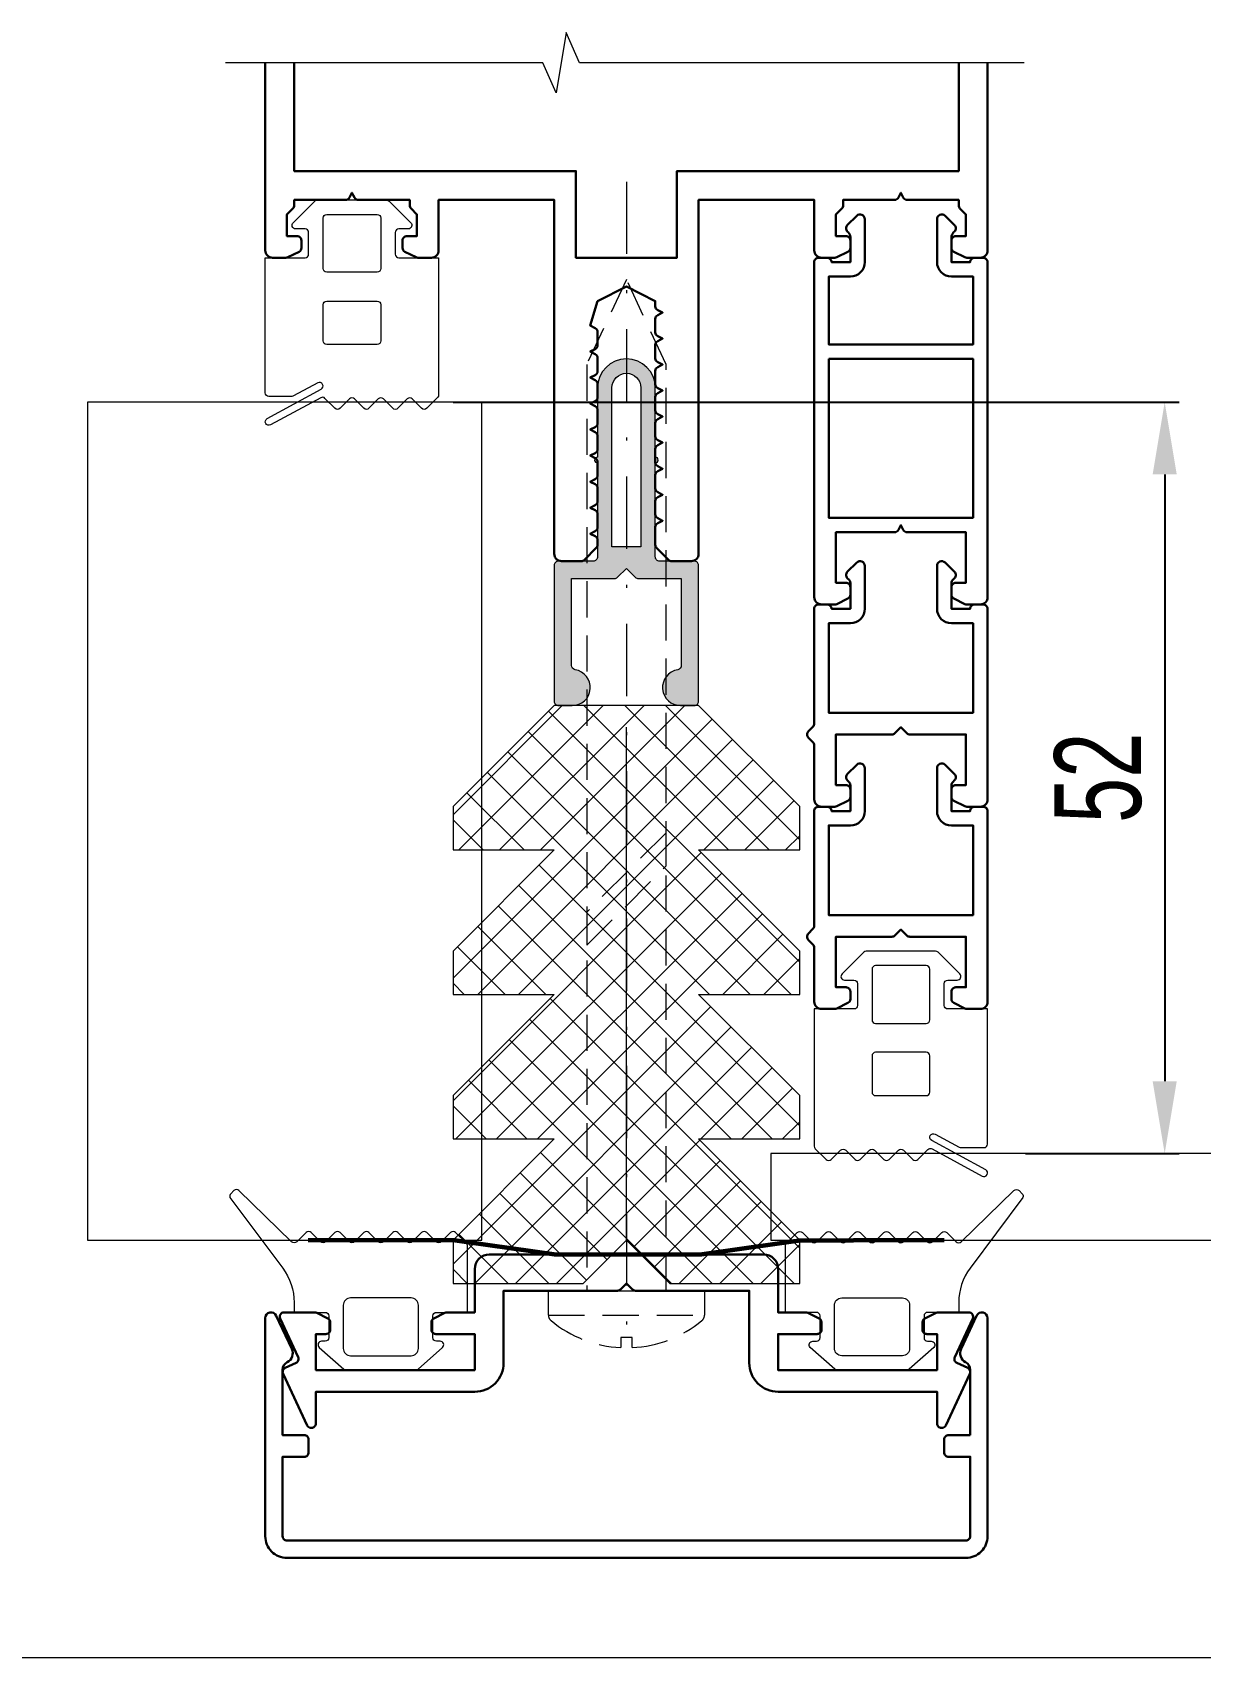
# Model space of a CAD drawing. Extents: x -37 to 8820, y -336 to 478.
# Drawn here: x 6831 to 6871.4, y 136.8 to 193 of the extents above; entities that cross this region are included whole.
import ezdxf

# ---------------------------------------------------------------- set-up
doc = ezdxf.new("R2010")
doc.units = 0
doc.header["$LTSCALE"] = 5
doc.linetypes.add('DASHDOT', pattern=[1, 0.5, -0.25, 0, -0.25])
doc.linetypes.add('HIDDEN', pattern=[0.375, 0.25, -0.125])
doc.layers.get('0').update_dxf_attribs({"linetype": 'CONTINUOUS', "lineweight": 30})
doc.layers.get('DEFPOINTS').update_dxf_attribs({"linetype": 'CONTINUOUS'})
for name, color, linetype, lineweight in [('1', 6, 'DASHDOT', 13), ('2', 3, 'HIDDEN', 13), ('Dimentions', 5, 'CONTINUOUS', 15), ('Glass', 5, 'CONTINUOUS', 20), ('Герлен', 7, 'CONTINUOUS', 60), ('Зигзаг', 1, 'CONTINUOUS', 15), ('Рамки', 1, 'CONTINUOUS', 15), ('Уплотнители', 1, 'CONTINUOUS', 20), ('Штриховка', 1, 'CONTINUOUS', 5)]:
    doc.layers.add(name, color=color, linetype=linetype, lineweight=lineweight)
doc.styles.add('3', font='RUSS.SHX', dxfattribs={"width": 0.7, "height": 3})
doc.dimstyles.new('MX1_6', dxfattribs={"dimtxt": 3, "dimasz": 2.5, "dimexe": 0.5, "dimexo": 0, "dimgap": 0.8, "dimtad": 1, "dimlfac": 1.6, "dimdsep": 46, "dimtxsty": '3', "dimcen": 0, "dimclrd": 256, "dimclre": 256, "dimclrt": 256, "dimaunit": 1, "dimadec": 0, "dimazin": 0, "dimtfac": 1, "dimtmove": 0, "dimatfit": 1, "dimfxl": 1, "dimtvp": 1, "dimtolj": 1, "dimtzin": 0, "dimarcsym": 0})

# ---------------------------------------------------------------- blocks, each defined once
blk = doc.blocks.new('*D208')
at = {"layer": 'DEFPOINTS', "color": 0, "linetype": 'Continuous', "transparency": 16777216}
for p in [(6845.562, 180.231), (6865.38, 154.231), (6870.192, 154.231)]:
    blk.add_point(p, dxfattribs=at)
at = {"layer": 'Dimentions', "linetype": 'Continuous', "lineweight": -2, "transparency": 16777216}
for p, q in [((6845.562, 180.231), (6870.692, 180.231)), ((6870.192, 177.731), (6870.192, 156.731)), ((6865.38, 154.231), (6870.692, 154.231))]:
    blk.add_line(p, q, dxfattribs=at)
at = {"layer": 'Dimentions', "linetype": 'Continuous', "transparency": 16777216}
for points in [[(6869.775, 177.731), (6870.609, 177.731), (6870.192, 180.231)], [(6869.775, 156.731), (6870.609, 156.731), (6870.192, 154.231)]]:
    blk.add_solid(points, dxfattribs=at)
at = {"layer": 'Dimentions', "linetype": 'Continuous', "transparency": 16777216, "insert": (6867.892, 167.231), "char_height": 3, "attachment_point": 5, "rotation": 90, "style": '3'}
blk.add_mtext('\\A1;52', dxfattribs=at)

msp = doc.modelspace()

# ---------------------------------------------------------------- hatches: boundary and pattern name
at = {"layer": 'Штриховка'}
h = msp.add_hatch(color=256, dxfattribs=at)
h.dxf.hatch_style = 1
edge = h.paths.add_edge_path(flags=16)
edge.add_line((6851.062, 175.2306), (6851.062, 180.7306))
edge.add_arc((6851.562, 180.7306), 0.5, 0, 180, ccw=False)
edge.add_line((6852.062, 180.7306), (6852.062, 175.2306))
edge.add_line((6852.062, 175.2306), (6851.062, 175.2306))
edge = h.paths.add_edge_path()
edge.add_arc((6853.437, 170.3556), 0.625, 99.2818, 270)
edge.add_line((6853.437, 169.7306), (6853.912, 169.7306))
edge.add_arc((6853.912, 169.8806), 0.15, 270, 360)
edge.add_line((6854.062, 169.8806), (6854.062, 174.5806))
edge.add_arc((6853.912, 174.5806), 0.15, 0, 90)
edge.add_line((6853.912, 174.7306), (6852.712, 174.7306))
edge.add_arc((6852.712, 174.8806), 0.15, 180, 270, ccw=False)
edge.add_line((6852.562, 174.8806), (6852.562, 178.1306))
edge.add_arc((6852.562, 178.2306), 0.1, 270, 450)
edge.add_line((6852.562, 178.3306), (6852.562, 180.7306))
edge.add_arc((6851.562, 180.7306), 1, 0, 180)
edge.add_line((6850.562, 180.7306), (6850.562, 178.3306))
edge.add_arc((6850.562, 178.2306), 0.1, 90, 270)
edge.add_line((6850.562, 178.1306), (6850.562, 174.8806))
edge.add_arc((6850.412, 174.8806), 0.15, -90, 0, ccw=False)
edge.add_line((6850.412, 174.7306), (6849.212, 174.7306))
edge.add_arc((6849.212, 174.5806), 0.15, 90, 180)
edge.add_line((6849.062, 174.5806), (6849.062, 169.8806))
edge.add_arc((6849.212, 169.8806), 0.15, 180, 270)
edge.add_line((6849.212, 169.7306), (6849.687, 169.7306))
edge.add_arc((6849.687, 170.3556), 0.625, 270, 440.7182)
edge.add_arc((6849.812, 171.1204), 0.15, 180, 260.7182, ccw=False)
edge.add_line((6849.662, 171.1204), (6849.662, 174.1306))
edge.add_line((6849.662, 174.1306), (6851.1499, 174.1306))
edge.add_arc((6851.1499, 174.2806), 0.15, 270, 315)
edge.add_line((6851.2559, 174.1745), (6851.562, 174.4806))
edge.add_line((6851.562, 174.4806), (6851.8681, 174.1745))
edge.add_arc((6851.9741, 174.2806), 0.15, 225, 270)
edge.add_line((6851.9741, 174.1306), (6853.462, 174.1306))
edge.add_line((6853.462, 174.1306), (6853.462, 171.1204))
edge.add_arc((6853.312, 171.1204), 0.15, -80.7182, 0, ccw=False)
at = {"layer": 'Штриховка', "lineweight": 5}
h = msp.add_hatch(dxfattribs=at)
h.set_pattern_fill('NET', color=256, scale=8, angle=45, style=0)
h.set_pattern_definition([(45, (2790.9228, 2319.7111), (-0.70710678, 0.70710678), []), (135, (2790.9228, 2319.7111), (-0.70710678, -0.70710678), [])])
h.paths.add_polyline_path([(6853.062, 149.7329), (6857.562, 149.7329), (6857.562, 151.2329), (6854.062, 154.7329), (6857.562, 154.7329), (6857.562, 156.2329), (6854.062, 159.7329), (6857.562, 159.7329), (6857.562, 161.2329), (6854.062, 164.7329), (6857.562, 164.7329), (6857.562, 166.2329), (6854.062, 169.7329), (6849.062, 169.7329), (6845.562, 166.2329), (6845.562, 164.7329), (6849.062, 164.7329), (6845.562, 161.2329), (6845.562, 159.7329), (6849.062, 159.7329), (6845.562, 156.2329), (6845.562, 154.7329), (6849.062, 154.7329), (6845.562, 151.2329), (6845.562, 149.7329), (6850.062, 149.7329), (6851.562, 151.2329)])

# ---------------------------------------------------------------- linework, layer by layer
msp.add_lwpolyline([(6839.062, 191.9723), (6839.062, 185.4806, 0.4142136), (6839.312, 185.2306), (6839.7766, 185.2306, 0.1164338), (6839.8437, 185.2464), (6840.2291, 185.4391, 0.284079), (6840.312, 185.5733), (6840.312, 185.8306, 0.4142136), (6840.162, 185.9806), (6839.812, 185.9806), (6839.812, 186.7306), (6840.0181, 186.9366, 0.1989124), (6840.062, 187.0427), (6840.062, 187.2306), (6841.8443, 187.2306, 0.284079), (6841.9784, 187.3135), (6842.062, 187.4806), (6842.1455, 187.3135, 0.284079), (6842.2797, 187.2306), (6844.062, 187.2306), (6844.062, 187.0427, 0.1989124), (6844.1059, 186.9366), (6844.312, 186.7306), (6844.312, 185.9806), (6843.962, 185.9806, 0.4142136), (6843.812, 185.8306), (6843.812, 185.5733, 0.284079), (6843.8949, 185.4391), (6844.2803, 185.2464, 0.1164338), (6844.3474, 185.2306), (6844.812, 185.2306, 0.4142136), (6845.062, 185.4806), (6845.062, 187.2306), (6849.062, 187.2306), (6849.062, 174.9806, 0.4142136), (6849.312, 174.7306), (6849.9999, 174.7306, 0.1989124), (6850.1059, 174.7745), (6850.5181, 175.1866, 0.1989124), (6850.562, 175.2927), (6850.562, 175.4629, 0.284079), (6850.4791, 175.597), (6850.312, 175.6806), (6850.4791, 175.7641, 0.284079), (6850.562, 175.8983), (6850.562, 176.3629, 0.284079), (6850.4791, 176.497), (6850.312, 176.5806), (6850.4791, 176.6641, 0.284079), (6850.562, 176.7983), (6850.562, 177.2629, 0.284079), (6850.4791, 177.397), (6850.312, 177.4806), (6850.4791, 177.5641, 0.284079), (6850.562, 177.6983), (6850.562, 178.1629, 0.284079), (6850.4791, 178.297), (6850.312, 178.3806), (6850.4791, 178.4641, 0.284079), (6850.562, 178.5983), (6850.562, 179.0629, 0.284079), (6850.4791, 179.197), (6850.312, 179.2806), (6850.4791, 179.3641, 0.284079), (6850.562, 179.4983), (6850.562, 179.9629, 0.284079), (6850.4791, 180.097), (6850.312, 180.1806), (6850.4791, 180.2641, 0.284079), (6850.562, 180.3983), (6850.562, 180.8629, 0.284079), (6850.4791, 180.997), (6850.312, 181.0806), (6850.4791, 181.1641, 0.284079), (6850.562, 181.2983), (6850.562, 181.7629, 0.284079), (6850.4791, 181.897), (6850.312, 181.9806), (6850.4791, 182.0641, 0.284079), (6850.562, 182.1983), (6850.562, 182.6629, 0.284079), (6850.4791, 182.797), (6850.312, 182.8806), (6850.562, 183.7306), (6851.562, 184.2306), (6852.562, 183.7306), (6852.562, 183.5483, 0.284079), (6852.6449, 183.4141), (6852.812, 183.3306), (6852.6449, 183.247, 0.284079), (6852.562, 183.1129), (6852.562, 182.6483, 0.284079), (6852.6449, 182.5141), (6852.812, 182.4306), (6852.6449, 182.347, 0.284079), (6852.562, 182.2129), (6852.562, 181.7483, 0.284079), (6852.6449, 181.6141), (6852.812, 181.5306), (6852.6449, 181.447, 0.284079), (6852.562, 181.3129), (6852.562, 180.8483, 0.284079), (6852.6449, 180.7141), (6852.812, 180.6306), (6852.6449, 180.547, 0.284079), (6852.562, 180.4129), (6852.562, 179.9483, 0.284079), (6852.6449, 179.8141), (6852.812, 179.7306), (6852.6449, 179.647, 0.284079), (6852.562, 179.5129), (6852.562, 179.0483, 0.284079), (6852.6449, 178.9141), (6852.812, 178.8306), (6852.6449, 178.747, 0.284079), (6852.562, 178.6129), (6852.562, 178.1483, 0.284079), (6852.6449, 178.0141), (6852.812, 177.9306), (6852.6449, 177.847, 0.284079), (6852.562, 177.7129), (6852.562, 177.2483, 0.284079), (6852.6449, 177.1141), (6852.812, 177.0306), (6852.6449, 176.947, 0.284079), (6852.562, 176.8129), (6852.562, 176.3483, 0.284079), (6852.6449, 176.2141), (6852.812, 176.1306), (6852.6449, 176.047, 0.284079), (6852.562, 175.9129), (6852.562, 175.2927, 0.1989124), (6852.6059, 175.1866), (6853.0181, 174.7745, 0.1989124), (6853.1241, 174.7306), (6853.812, 174.7306, 0.4142136), (6854.062, 174.9806), (6854.062, 187.2306), (6858.062, 187.2306), (6858.062, 185.4806, 0.4142136), (6858.312, 185.2306), (6858.7766, 185.2306, 0.1164338), (6858.8437, 185.2464), (6859.2291, 185.4391, 0.284079), (6859.312, 185.5733), (6859.312, 185.8306, 0.4142136), (6859.162, 185.9806), (6858.812, 185.9806), (6858.812, 186.7306), (6859.0181, 186.9366, 0.1989124), (6859.062, 187.0427), (6859.062, 187.2306), (6860.8443, 187.2306, 0.284079), (6860.9784, 187.3135), (6861.062, 187.4806), (6861.1455, 187.3135, 0.284079), (6861.2797, 187.2306), (6863.062, 187.2306), (6863.062, 187.0427, 0.1989124), (6863.1059, 186.9366), (6863.312, 186.7306), (6863.312, 185.9806), (6862.962, 185.9806, 0.4142136), (6862.812, 185.8306), (6862.812, 185.5733, 0.284079), (6862.8949, 185.4391), (6863.2803, 185.2464, 0.1164338), (6863.3474, 185.2306), (6863.812, 185.2306, 0.4142136), (6864.062, 185.4806), (6864.062, 191.9723)], format="xyb")
msp.add_lwpolyline([(6840.062, 191.9723), (6840.062, 188.2306), (6849.812, 188.2306), (6849.812, 185.2306), (6853.312, 185.2306), (6853.312, 188.2306), (6863.062, 188.2306), (6863.062, 191.9723)])
for points in [[(6858.512, 185.2306, -0.4142136), (6858.662, 185.0806), (6859.312, 185.0806), (6859.312, 185.9344, 0.1989124), (6859.2388, 186.1112), (6859.2059, 186.1441, -0.4142136), (6859.2059, 186.3562), (6859.5323, 186.6826, -0.6681786), (6859.812, 186.5668), (6859.812, 185.0806, -0.4142136), (6859.312, 184.5806), (6858.562, 184.5806), (6858.562, 182.2306), (6863.562, 182.2306), (6863.562, 184.5806), (6862.812, 184.5806, -0.4142136), (6862.312, 185.0806), (6862.312, 186.5668, -0.6681786), (6862.5916, 186.6826), (6862.9181, 186.3562, -0.4142136), (6862.9181, 186.1441), (6862.8852, 186.1112, 0.1989124), (6862.812, 185.9344), (6862.812, 185.0806), (6863.462, 185.0806, -0.4142136), (6863.612, 185.2306), (6863.912, 185.2306, -0.4142136), (6864.062, 185.0806), (6864.062, 173.4806, -0.4142136), (6863.812, 173.2306), (6863.3474, 173.2306, -0.1164338), (6863.2803, 173.2464), (6862.8949, 173.4391, -0.284079), (6862.812, 173.5733), (6862.812, 173.8306, -0.4142136), (6862.962, 173.9806), (6863.312, 173.9806), (6863.312, 175.7306), (6861.2797, 175.7306, -0.284079), (6861.1455, 175.8135), (6861.062, 175.9806), (6860.9784, 175.8135, -0.284079), (6860.8443, 175.7306), (6858.812, 175.7306), (6858.812, 173.9806), (6859.162, 173.9806, -0.4142136), (6859.312, 173.8306), (6859.312, 173.5733, -0.284079), (6859.2291, 173.4391), (6858.8437, 173.2464, -0.1164338), (6858.7766, 173.2306), (6858.312, 173.2306, -0.4142136), (6858.062, 173.4806), (6858.062, 185.0806, -0.4142136), (6858.212, 185.2306)], [(6858.0181, 168.9988, 0.1989124), (6858.062, 169.1048), (6858.062, 173.0806, -0.4142136), (6858.212, 173.2306), (6858.512, 173.2306, -0.4142136), (6858.662, 173.0806), (6859.312, 173.0806), (6859.312, 173.9759, 0.1989124), (6859.2681, 174.0819), (6859.2059, 174.1441, -0.4142136), (6859.2059, 174.3562), (6859.5323, 174.6826, -0.6681786), (6859.812, 174.5668), (6859.812, 173.0806, -0.4142136), (6859.312, 172.5806), (6858.562, 172.5806), (6858.562, 169.4806), (6863.562, 169.4806), (6863.562, 172.5806), (6862.812, 172.5806, -0.4142136), (6862.312, 173.0806), (6862.312, 174.5668, -0.6681786), (6862.5916, 174.6826), (6862.9181, 174.3562, -0.4142136), (6862.9181, 174.1441), (6862.8559, 174.0819, 0.1989124), (6862.812, 173.9759), (6862.812, 173.0806), (6863.462, 173.0806, -0.4142136), (6863.612, 173.2306), (6863.912, 173.2306, -0.4142136), (6864.062, 173.0806), (6864.062, 166.4806, -0.4142136), (6863.812, 166.2306), (6863.3474, 166.2306, -0.1164338), (6863.2803, 166.2464), (6862.8949, 166.4391, -0.284079), (6862.812, 166.5733), (6862.812, 166.8306, -0.4142136), (6862.962, 166.9806), (6863.312, 166.9806), (6863.312, 168.7306), (6861.3741, 168.7306, -0.1989124), (6861.2681, 168.7745), (6861.062, 168.9806), (6860.8559, 168.7745, -0.1989124), (6860.7499, 168.7306), (6858.812, 168.7306), (6858.812, 166.9806), (6859.162, 166.9806, -0.4142136), (6859.312, 166.8306), (6859.312, 166.5733, -0.284079), (6859.2291, 166.4391), (6858.8437, 166.2464, -0.1164338), (6858.7766, 166.2306), (6858.312, 166.2306, -0.4142136), (6858.062, 166.4806), (6858.062, 168.3563, 0.1989124), (6858.0181, 168.4624), (6857.8559, 168.6245, -0.4142136), (6857.8559, 168.8366)], [(6858.0181, 161.9988, 0.1989124), (6858.062, 162.1048), (6858.062, 166.0806, -0.4142136), (6858.212, 166.2306), (6858.512, 166.2306, -0.4142136), (6858.662, 166.0806), (6859.312, 166.0806), (6859.312, 166.9759, 0.1989124), (6859.2681, 167.0819), (6859.2059, 167.1441, -0.4142136), (6859.2059, 167.3562), (6859.5323, 167.6826, -0.6681786), (6859.812, 167.5668), (6859.812, 166.0806, -0.4142136), (6859.312, 165.5806), (6858.562, 165.5806), (6858.562, 162.4806), (6863.562, 162.4806), (6863.562, 165.5806), (6862.812, 165.5806, -0.4142136), (6862.312, 166.0806), (6862.312, 167.5668, -0.6681786), (6862.5916, 167.6826), (6862.9181, 167.3562, -0.4142136), (6862.9181, 167.1441), (6862.8559, 167.0819, 0.1989124), (6862.812, 166.9759), (6862.812, 166.0806), (6863.462, 166.0806, -0.4142136), (6863.612, 166.2306), (6863.912, 166.2306, -0.4142136), (6864.062, 166.0806), (6864.062, 159.4806, -0.4142136), (6863.812, 159.2306), (6863.3474, 159.2306, -0.1164338), (6863.2803, 159.2464), (6862.8949, 159.4391, -0.284079), (6862.812, 159.5733), (6862.812, 159.8306, -0.4142136), (6862.962, 159.9806), (6863.312, 159.9806), (6863.312, 161.7306), (6861.3741, 161.7306, -0.1989124), (6861.2681, 161.7745), (6861.062, 161.9806), (6860.8559, 161.7745, -0.1989124), (6860.7499, 161.7306), (6858.812, 161.7306), (6858.812, 159.9806), (6859.162, 159.9806, -0.4142136), (6859.312, 159.8306), (6859.312, 159.5733, -0.284079), (6859.2291, 159.4391), (6858.8437, 159.2464, -0.1164338), (6858.7766, 159.2306), (6858.312, 159.2306, -0.4142136), (6858.062, 159.4806), (6858.062, 161.3563, 0.1989124), (6858.0181, 161.4624), (6857.8559, 161.6245, -0.4142136), (6857.8559, 161.8366)], [(6839.676, 146.6074, -0.4142136), (6839.7486, 146.8068), (6840.126, 146.9828, 0.4142136), (6840.1986, 147.1821), (6839.576, 148.5172, -0.5486188), (6839.712, 148.7306), (6840.7766, 148.7306, -0.1164338), (6840.8437, 148.7147), (6841.2291, 148.522, -0.284079), (6841.312, 148.3879), (6841.312, 148.1306, -0.4142136), (6841.162, 147.9806), (6840.812, 147.9806), (6840.812, 146.7306), (6846.312, 146.7306), (6846.312, 147.9806), (6844.962, 147.9806, -0.4142136), (6844.812, 148.1306), (6844.812, 148.3879, -0.284079), (6844.8949, 148.522), (6845.2803, 148.7147, -0.1164338), (6845.3474, 148.7306), (6846.312, 148.7306), (6846.312, 150.2306, -0.4142136), (6846.812, 150.7306), (6856.312, 150.7306, -0.4142136), (6856.812, 150.2306), (6856.812, 148.7306), (6857.7766, 148.7306, -0.1164338), (6857.8437, 148.7147), (6858.2291, 148.522, -0.284079), (6858.312, 148.3879), (6858.312, 148.1306, -0.4142136), (6858.162, 147.9806), (6856.812, 147.9806), (6856.812, 146.7306), (6862.312, 146.7306), (6862.312, 147.9806), (6861.962, 147.9806, -0.4142136), (6861.812, 148.1306), (6861.812, 148.3879, -0.284079), (6861.8949, 148.522), (6862.2803, 148.7147, -0.1164338), (6862.3474, 148.7306), (6863.412, 148.7306, -0.5486188), (6863.5479, 148.5172), (6862.9254, 147.1821, 0.4142136), (6862.9979, 146.9828), (6863.3754, 146.8068, -0.4142136), (6863.4479, 146.6074), (6862.6131, 144.8172, -0.2914734), (6862.4772, 144.7306), (6862.462, 144.7306, -0.4142136), (6862.312, 144.8806), (6862.312, 145.9806), (6856.812, 145.9806, -0.4142136), (6855.812, 146.9806), (6855.812, 149.4806), (6851.8741, 149.4806, -0.1989124), (6851.7681, 149.5245), (6851.562, 149.7306), (6851.3559, 149.5245, -0.1989124), (6851.2499, 149.4806), (6847.312, 149.4806), (6847.312, 146.9806, -0.4142136), (6846.312, 145.9806), (6840.812, 145.9806), (6840.812, 144.8806, -0.4142136), (6840.662, 144.7306), (6840.6468, 144.7306, -0.2914734), (6840.5108, 144.8172)], [(6863.462, 144.4806), (6863.462, 146.7412, 0.2797393), (6863.3005, 147.0074, -0.4015594), (6863.1448, 147.4658), (6863.6807, 148.6151, -0.8025849), (6864.062, 148.5306), (6864.062, 140.9806, -0.4142136), (6863.312, 140.2306), (6839.812, 140.2306, -0.4142136), (6839.062, 140.9806), (6839.062, 148.5306, -0.8025849), (6839.4433, 148.6151), (6839.9792, 147.4658, -0.4015594), (6839.8235, 147.0074, 0.2797393), (6839.662, 146.7412), (6839.662, 144.4806), (6840.412, 144.4806, -0.4142136), (6840.562, 144.3306), (6840.562, 143.8806, -0.4142136), (6840.412, 143.7306), (6839.662, 143.7306), (6839.662, 140.9806, 0.4142136), (6839.812, 140.8306), (6863.312, 140.8306, 0.4142136), (6863.462, 140.9806), (6863.462, 143.7306), (6862.712, 143.7306, -0.4142136), (6862.562, 143.8806), (6862.562, 144.3306, -0.4142136), (6862.712, 144.4806)]]:
    msp.add_lwpolyline(points, format="xyb", close=True)
msp.add_lwpolyline([(6858.562, 181.7306), (6858.562, 176.2306), (6863.562, 176.2306), (6863.562, 181.7306)], close=True)
at = {"layer": '1'}
msp.add_line((6851.562, 187.8604), (6851.562, 147.8604), dxfattribs=at)
at = {"layer": '2'}
msp.add_line((6848.8621, 148.6357), (6854.2621, 148.6357), dxfattribs=at)
for points in [[(6852.9371, 149.4806), (6852.9371, 181.5319), (6851.5621, 184.4806), (6850.1871, 181.5319), (6850.1871, 149.4806)], [(6850.1871, 161.4333), (6852.9371, 164.1833), (6852.9371, 165.3291), (6850.1871, 162.5791)]]:
    msp.add_lwpolyline(points, close=True, dxfattribs=at)
msp.add_lwpolyline([(6851.3656, 147.5103, -0.1618489), (6848.953, 148.4429, -0.2238875), (6848.8621, 148.6357), (6848.8621, 149.4806), (6854.2621, 149.4806), (6854.2621, 148.6357, -0.2238875), (6854.1711, 148.4429, -0.1618489), (6851.7586, 147.5103), (6851.7586, 147.8604), (6851.3656, 147.8604)], format="xyb", close=True, dxfattribs=at)
at = {"layer": 'Glass'}
for points in [[(6846.562, 180.2306), (6832.9039, 180.2306), (6832.9039, 151.2306), (6846.562, 151.2306)], [(6881.092, 154.2306), (6856.562, 154.2306), (6856.562, 151.2306), (6881.092, 151.2306)]]:
    msp.add_lwpolyline(points, close=True, dxfattribs=at)
at = {"layer": 'Герлен', "ltscale": 2, "const_width": 0.15}
msp.add_lwpolyline([(6840.5459, 151.2306), (6845.562, 151.2306), (6849.1155, 150.7306), (6854.1155, 150.7306), (6857.562, 151.2184), (6862.5597, 151.2306)], dxfattribs=at)
at = {"layer": 'Зигзаг'}
msp.add_lwpolyline([(6865.3267, 191.9723), (6849.9424, 191.9723), (6849.4777, 193.0266), (6849.1292, 190.9364), (6848.6632, 191.9723), (6837.6882, 191.9723)], dxfattribs=at)
at = {"layer": 'Рамки'}
msp.add_line((6740, 136.7846), (6905, 136.7846), dxfattribs=at)
at = {"layer": 'Уплотнители'}
msp.add_line((6851.562, 151.2329), (6851.562, 168.9829), dxfattribs=at)
for points in [[(6840.8774, 180.8993), (6840.0413, 180.4457, -0.1249127), (6839.9817, 180.4306), (6839.187, 180.4306, -0.4142136), (6839.062, 180.5556), (6839.062, 185.2306), (6840.437, 185.2306, 0.4142136), (6840.562, 185.3556), (6840.562, 186.1056, 0.4142136), (6840.437, 186.2306), (6840.112, 186.2306, -0.6685867), (6840.0237, 186.4441), (6840.7754, 187.1941, -0.1986192), (6840.8637, 187.2306), (6843.2603, 187.2306, -0.1986192), (6843.3486, 187.1941), (6844.1003, 186.4441, -0.6685867), (6844.012, 186.2306), (6843.687, 186.2306, 0.4142136), (6843.562, 186.1056), (6843.562, 185.3556, 0.4142136), (6843.687, 185.2306), (6845.062, 185.2306), (6845.062, 180.4824, -0.1989124), (6845.0254, 180.394), (6844.6504, 180.019, -0.4142136), (6844.4736, 180.019), (6844.1504, 180.3422, 0.4142136), (6843.9736, 180.3422), (6843.6504, 180.019, -0.4142136), (6843.4736, 180.019), (6843.1504, 180.3422, 0.4142136), (6842.9736, 180.3422), (6842.6504, 180.019, -0.4142136), (6842.4736, 180.019), (6842.1504, 180.3422, 0.4142136), (6841.9736, 180.3422), (6841.6504, 180.019, -0.4142136), (6841.4736, 180.019), (6841.128, 180.3646, 0.3320761), (6840.98, 180.3861), (6839.2466, 179.4457, -1), (6839.1274, 179.6654), (6840.9966, 180.6795, 1)], [(6841.187, 186.7306), (6842.937, 186.7306, -0.4142136), (6843.062, 186.6056), (6843.062, 184.8556, -0.4142136), (6842.937, 184.7306), (6841.187, 184.7306, -0.4142136), (6841.062, 184.8556), (6841.062, 186.6056, -0.4142136)], [(6841.187, 183.7306), (6842.937, 183.7306, -0.4142136), (6843.062, 183.6056), (6843.062, 182.3556, -0.4142136), (6842.937, 182.2306), (6841.187, 182.2306, -0.4142136), (6841.062, 182.3556), (6841.062, 183.6056, -0.4142136)], [(6853.3362, 170.9724, 0.9221128), (6853.437, 169.7306), (6853.912, 169.7306, 0.4142136), (6854.062, 169.8806), (6854.062, 174.5806, 0.4142136), (6853.912, 174.7306), (6852.712, 174.7306, -0.4142136), (6852.562, 174.8806), (6852.562, 178.1306, 1), (6852.562, 178.3306), (6852.562, 180.7306, 1), (6850.562, 180.7306), (6850.562, 178.3306, 1), (6850.562, 178.1306), (6850.562, 174.8806, -0.4142136), (6850.412, 174.7306), (6849.212, 174.7306, 0.4142136), (6849.062, 174.5806), (6849.062, 169.8806, 0.4142136), (6849.212, 169.7306), (6849.687, 169.7306, 0.9221128), (6849.7878, 170.9724, -0.3675232), (6849.662, 171.1204), (6849.662, 174.1306), (6851.1499, 174.1306, 0.1989124), (6851.2559, 174.1745), (6851.562, 174.4806), (6851.8681, 174.1745, 0.1989124), (6851.9741, 174.1306), (6853.462, 174.1306), (6853.462, 171.1204, -0.3675232)], [(6851.062, 175.2306), (6851.062, 180.7306, -1), (6852.062, 180.7306), (6852.062, 175.2306)], [(6862.2466, 154.8993), (6863.0826, 154.4457, 0.1249127), (6863.1422, 154.4306), (6863.937, 154.4306, 0.4142136), (6864.062, 154.5556), (6864.062, 159.2306), (6862.687, 159.2306, -0.4142136), (6862.562, 159.3556), (6862.562, 160.1056, -0.4142136), (6862.687, 160.2306), (6863.012, 160.2306, 0.6685867), (6863.1003, 160.4441), (6862.3486, 161.1941, 0.1986192), (6862.2603, 161.2306), (6859.8637, 161.2306, 0.1986192), (6859.7754, 161.1941), (6859.0237, 160.4441, 0.6685867), (6859.112, 160.2306), (6859.437, 160.2306, -0.4142136), (6859.562, 160.1056), (6859.562, 159.3556, -0.4142136), (6859.437, 159.2306), (6858.062, 159.2306), (6858.062, 154.4824, 0.1989124), (6858.0986, 154.394), (6858.4736, 154.019, 0.4142136), (6858.6504, 154.019), (6858.9736, 154.3422, -0.4142136), (6859.1504, 154.3422), (6859.4736, 154.019, 0.4142136), (6859.6504, 154.019), (6859.9736, 154.3422, -0.4142136), (6860.1504, 154.3422), (6860.4736, 154.019, 0.4142136), (6860.6504, 154.019), (6860.9736, 154.3422, -0.4142136), (6861.1504, 154.3422), (6861.4736, 154.019, 0.4142136), (6861.6504, 154.019), (6861.996, 154.3646, -0.3320761), (6862.144, 154.3861), (6863.8774, 153.4457, 1), (6863.9966, 153.6654), (6862.1274, 154.6795, -1)], [(6861.937, 160.7306), (6860.187, 160.7306, 0.4142136), (6860.062, 160.6056), (6860.062, 158.8556, 0.4142136), (6860.187, 158.7306), (6861.937, 158.7306, 0.4142136), (6862.062, 158.8556), (6862.062, 160.6056, 0.4142136)], [(6861.937, 157.7306), (6860.187, 157.7306, 0.4142136), (6860.062, 157.6056), (6860.062, 156.3556, 0.4142136), (6860.187, 156.2306), (6861.937, 156.2306, 0.4142136), (6862.062, 156.3556), (6862.062, 157.6056, 0.4142136)], [(6844.987, 147.7306, -0.4142136), (6844.862, 147.8556), (6844.862, 148.6056, -0.4142136), (6844.987, 148.7306), (6846.062, 148.7306), (6846.062, 151.0409, 0.1989124), (6846.0327, 151.1116), (6845.6504, 151.494, 0.4142136), (6845.4736, 151.494), (6845.1504, 151.1707, -0.4142136), (6844.9736, 151.1707), (6844.6504, 151.494, 0.4142136), (6844.4736, 151.494), (6844.1504, 151.1707, -0.4142136), (6843.9736, 151.1707), (6843.6504, 151.494, 0.4142136), (6843.4736, 151.494), (6843.1504, 151.1707, -0.4142136), (6842.9736, 151.1707), (6842.6504, 151.494, 0.4142136), (6842.4736, 151.494), (6842.1504, 151.1707, -0.4142136), (6841.9736, 151.1707), (6841.6504, 151.494, 0.4142136), (6841.4736, 151.494), (6841.1504, 151.1707, -0.4142136), (6840.9736, 151.1707), (6840.6504, 151.494, 0.4142136), (6840.4736, 151.494), (6840.1504, 151.1707, -0.4142136), (6839.9736, 151.1707), (6838.1504, 152.9422, 0.4142136), (6837.9736, 152.9422), (6837.8685, 152.8371, 0.2925382), (6837.8396, 152.7055), (6839.6643, 150.263, -0.1617878), (6840.062, 149.066), (6840.062, 148.7306), (6841.137, 148.7306, -0.4142136), (6841.262, 148.6056), (6841.262, 147.8556, -0.4142136), (6841.137, 147.7306), (6841.012, 147.7306, 0.6685867), (6840.9237, 147.5171), (6841.7754, 146.7671, 0.1986192), (6841.8637, 146.7306), (6844.2603, 146.7306, 0.1986192), (6844.3486, 146.7671), (6845.2003, 147.5171, 0.6685867), (6845.112, 147.7306)], [(6858.137, 147.7306, 0.4142136), (6858.262, 147.8556), (6858.262, 148.6056, 0.4142136), (6858.137, 148.7306), (6857.062, 148.7306), (6857.062, 151.0409, -0.1989124), (6857.0913, 151.1116), (6857.4736, 151.494, -0.4142136), (6857.6504, 151.494), (6857.9736, 151.1707, 0.4142136), (6858.1504, 151.1707), (6858.4736, 151.494, -0.4142136), (6858.6504, 151.494), (6858.9736, 151.1707, 0.4142136), (6859.1504, 151.1707), (6859.4736, 151.494, -0.4142136), (6859.6504, 151.494), (6859.9736, 151.1707, 0.4142136), (6860.1504, 151.1707), (6860.4736, 151.494, -0.4142136), (6860.6504, 151.494), (6860.9736, 151.1707, 0.4142136), (6861.1504, 151.1707), (6861.4736, 151.494, -0.4142136), (6861.6504, 151.494), (6861.9736, 151.1707, 0.4142136), (6862.1504, 151.1707), (6862.4736, 151.494, -0.4142136), (6862.6504, 151.494), (6862.9736, 151.1707, 0.4142136), (6863.1504, 151.1707), (6864.9736, 152.9422, -0.4142136), (6865.1504, 152.9422), (6865.2554, 152.8371, -0.2925382), (6865.2843, 152.7055), (6863.4597, 150.263, 0.1617878), (6863.062, 149.066), (6863.062, 148.7306), (6861.987, 148.7306, 0.4142136), (6861.862, 148.6056), (6861.862, 147.8556, 0.4142136), (6861.987, 147.7306), (6862.112, 147.7306, -0.6685867), (6862.2003, 147.5171), (6861.3486, 146.7671, -0.1986192), (6861.2603, 146.7306), (6858.8637, 146.7306, -0.1986192), (6858.7754, 146.7671), (6857.9237, 147.5171, -0.6685867), (6858.012, 147.7306)], [(6842.012, 147.2306), (6844.112, 147.2306, 0.4142136), (6844.362, 147.4806), (6844.362, 148.9806, 0.4142136), (6844.112, 149.2306), (6842.012, 149.2306, 0.4142136), (6841.762, 148.9806), (6841.762, 147.4806, 0.4142136)], [(6861.112, 147.2306), (6859.012, 147.2306, -0.4142136), (6858.762, 147.4806), (6858.762, 148.9806, -0.4142136), (6859.012, 149.2306), (6861.112, 149.2306, -0.4142136), (6861.362, 148.9806), (6861.362, 147.4806, -0.4142136)]]:
    msp.add_lwpolyline(points, format="xyb", close=True, dxfattribs=at)
msp.add_lwpolyline([(6853.062, 149.7329), (6857.562, 149.7329), (6857.562, 151.2329), (6854.062, 154.7329), (6857.562, 154.7329), (6857.562, 156.2329), (6854.062, 159.7329), (6857.562, 159.7329), (6857.562, 161.2329), (6854.062, 164.7329), (6857.562, 164.7329), (6857.562, 166.2329), (6854.062, 169.7329), (6849.062, 169.7329), (6845.562, 166.2329), (6845.562, 164.7329), (6849.062, 164.7329), (6845.562, 161.2329), (6845.562, 159.7329), (6849.062, 159.7329), (6845.562, 156.2329), (6845.562, 154.7329), (6849.062, 154.7329), (6845.562, 151.2329), (6845.562, 149.7329), (6850.062, 149.7329), (6851.562, 151.2329)], close=True, dxfattribs=at)

# ---------------------------------------------------------------- dimensions: what is measured, and where the dimension line sits
at = {"layer": 'Dimentions', "linetype": 'Continuous'}
dim = msp.add_linear_dim(base=(6870.1919, 154.2306), p1=(6845.562, 180.2306), p2=(6865.3796, 154.2306), angle=90, dimstyle='MX1_6', override={"dimlfac": 2}, dxfattribs=at)
dim.commit()
dim.dimension.update_dxf_attribs({"geometry": '*D208', "text_midpoint": (6870.1919, 167.2306), "dimtype": 160})

doc.saveas('drawing.dxf')
